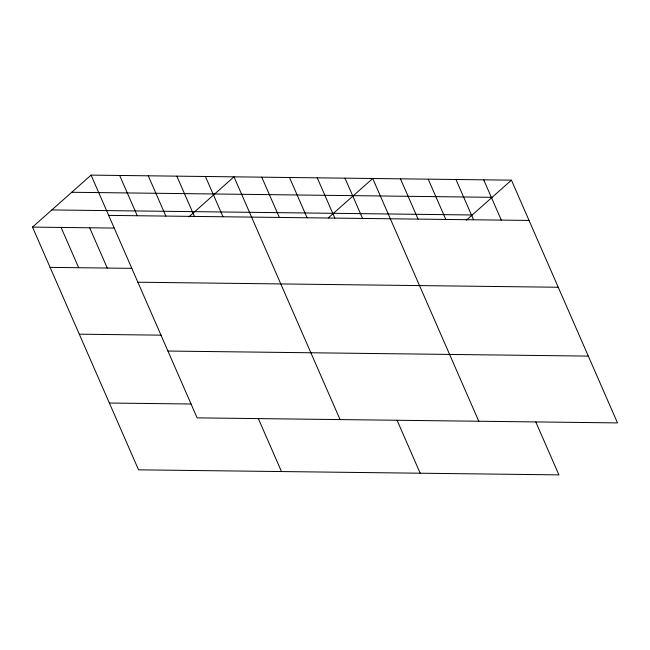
<?xml version="1.0" encoding="UTF-8"?>
<svg xmlns="http://www.w3.org/2000/svg" width="650" height="650" viewBox="0 0 650 650"><rect width="100%" height="100%" fill="white"/><g stroke="black" fill="none" stroke-linecap="round" stroke-linejoin="round"><path stroke-width="0.97" d="M535.811 421.988L558.919 474.882L138.556 469.836L32.5 227.094L91.081 175.118L511.444 180.164L617.5 422.906L197.129 417.869L91.081 175.118M188.809 216.929L234 176.832L340.056 419.583M328.274 217.937L372.726 178.498L478.782 421.241M466.253 220.261L511.444 180.164M71.744 192.27L492.115 197.316M51.829 209.942L472.201 214.979M108.672 215.394L529.043 220.439M32.5 227.094L114.311 228.077M50.099 267.369L131.909 268.352M137.865 282.214L558.236 287.251M79.284 334.181L161.102 335.164M167.944 351.049L588.307 356.094M109.362 403.024L191.173 404.007M483.706 179.831L501.296 220.106M455.959 179.498L473.558 219.773M428.212 179.164L445.811 219.44M400.473 178.831L418.064 219.107M344.979 178.165L362.578 218.441M317.241 177.832L334.831 218.107M397.093 420.323L420.201 473.216M289.494 177.499L307.092 217.774M261.747 177.166L279.346 217.441M205.416 176.491L223.015 216.767M176.832 176.15L194.431 216.426M258.367 418.657L281.474 471.551M148.249 175.809L165.847 216.084M119.665 175.468L137.256 215.743M89.668 227.776L107.266 268.052M61.084 227.435L78.683 267.711"/></g></svg>
